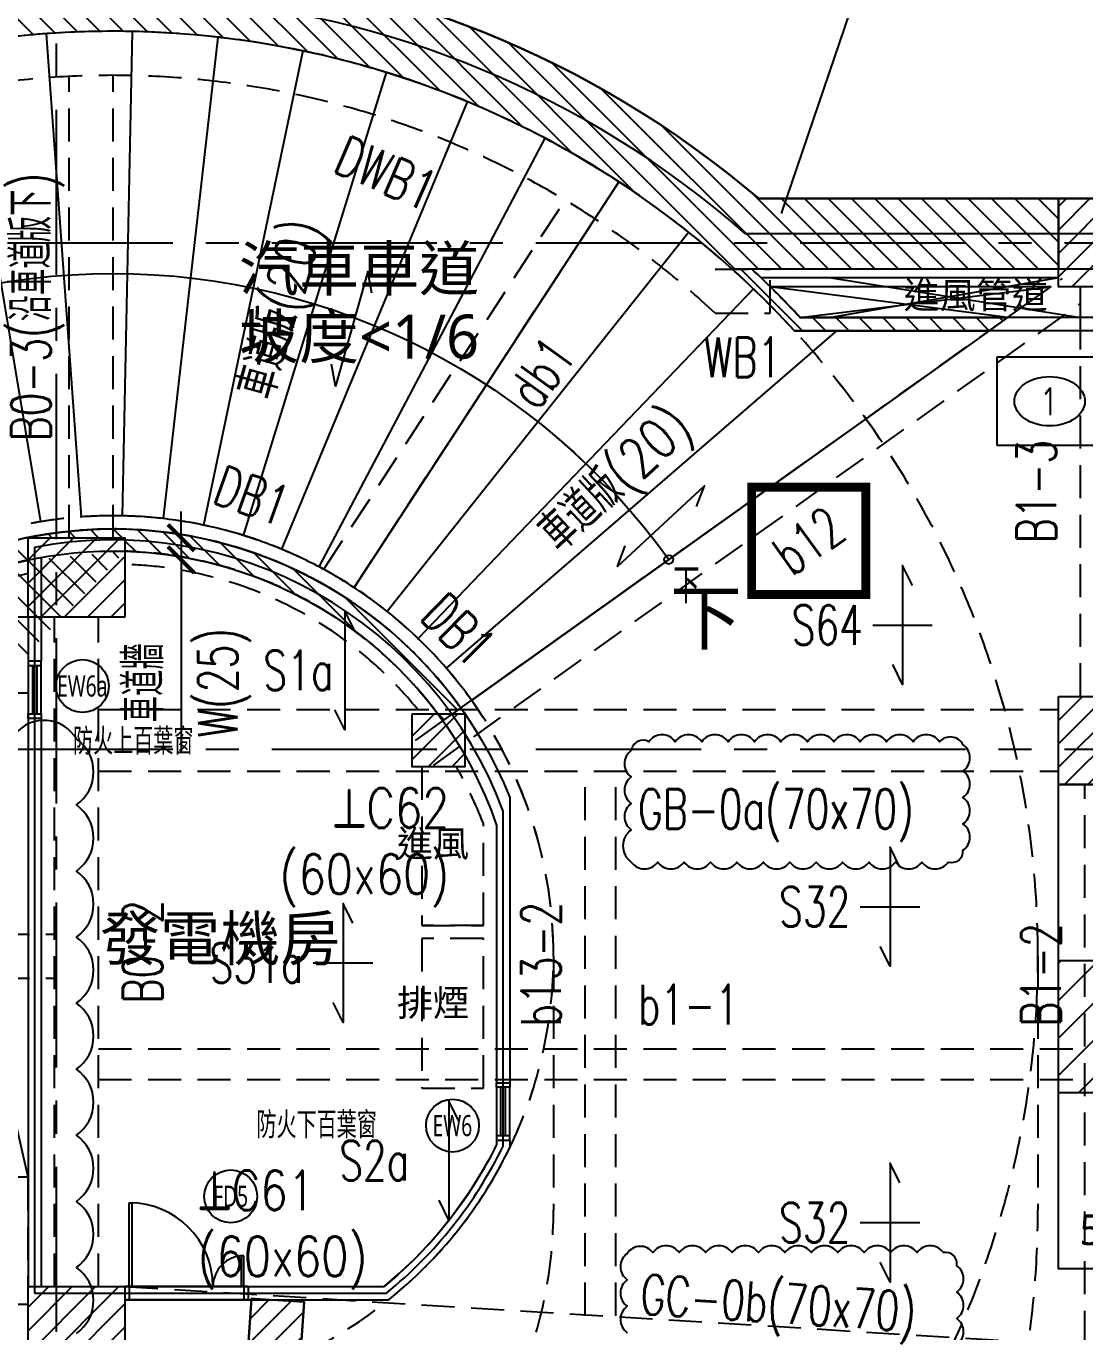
# Model space of a CAD drawing. Header units: millimetres. Extents: x -3377 to 119122, y -22007 to 15479.
# Drawn here: x 26793 to 27995, y 5528 to 7010 of the extents above; entities that cross this region are included whole.
import ezdxf
from ezdxf import colors
from ezdxf.entities.mleader import LeaderData, LeaderLine
from ezdxf.enums import TextEntityAlignment as Align
from ezdxf.math import Vec2, Vec3

# ---------------------------------------------------------------- set-up
doc = ezdxf.new("R2010")
doc.units = ezdxf.units.MM
doc.header["$LTSCALE"] = 150
doc.header["$MEASUREMENT"] = 0
doc.linetypes.add('CENTER', pattern=[2, 1.25, -0.25, 0.25, -0.25])
doc.linetypes.add('HIDDEN', pattern=[0.375, 0.25, -0.125])
doc.layers.get('0').update_dxf_attribs({"plot": 0})
for name, color, linetype, plot in [('AREA', 3, 'Continuous', False), ('OPEN-TAG', 4, 'Continuous', False), ('S-ARCH', 252, 'Continuous', False), ('S-CLOUD_20220217(結構依建築圖2022-0216修改)', 4, 'Continuous', False)]:
    doc.layers.add(name, color=color, linetype=linetype, plot=plot)
for name, color, linetype in [('ASSLN', 8, 'Continuous'), ('COL', 1, 'Continuous'), ('OPEN', 4, 'Continuous'), ('PARK', 4, 'Continuous'), ('S-COL', 7, 'Continuous'), ('S-COLB', 4, 'HIDDEN'), ('S-CONC', 7, 'Continuous'), ('S-CONCWALL', 30, 'Continuous'), ('S-DIM', 2, 'Continuous'), ('S-GRID', 1, 'CENTER'), ('S-HATCH-COL', 13, 'Continuous'), ('S-HATCH-CONC', 124, 'Continuous'), ('S-HATCH-CONCWALL', 161, 'Continuous'), ('S-OPEN', 13, 'Continuous'), ('S-RAMP', 201, 'Continuous'), ('S-RCBMB', 3, 'HIDDEN'), ('S-RCBMG', 2, 'HIDDEN'), ('S-SLAB', 5, 'Continuous'), ('S-SLABT', 2, 'Continuous'), ('S-TEXTB', 3, 'Continuous'), ('S-TEXTC', 3, 'Continuous'), ('S-TEXTG', 2, 'Continuous'), ('TEXT', 2, 'Continuous'), ('TITLE', 6, 'Continuous'), ('WALL', 2, 'Continuous')]:
    doc.layers.add(name, color=color, linetype=linetype)
doc.layers.add('S-CLOUD_2022-0711', color=10, linetype='Continuous', lineweight=0)
doc.styles.add('C1', font='', dxfattribs={"bigfont": 'japanese.shx'})
doc.styles.add('CHINA', font='romans.shx', dxfattribs={"width": 0.8, "bigfont": 'china.shx'})
doc.styles.add('CS4', font='romans.shx', dxfattribs={"width": 0.7, "height": 45, "bigfont": 'lsp.shx'})
doc.styles.add('HH', font='')
doc.styles.add('LSP', font='SIMPLEX.shx', dxfattribs={"width": 0.8, "bigfont": 'lsp.shx'})
doc.styles.get('C1').set_extended_font_data('微軟正黑體')
doc.styles.get('HH').set_extended_font_data('Microsoft JhengHei')
doc.dimstyles.new('DIM150', dxfattribs={"dimscale": 15, "dimtxt": 3, "dimasz": 2, "dimexe": 2, "dimexo": 2, "dimgap": 1, "dimtad": 1, "dimdec": 1, "dimdsep": 46, "dimtxsty": 'CS4', "dimblk1": 'ARCHTICK', "dimblk2": 'ARCHTICK', "dimsah": 1, "dimcen": 2, "dimdle": 2, "dimadec": 0, "dimazin": 0, "dimtfac": 1, "dimtdec": 1, "dimtmove": 0, "dimatfit": 3, "dimldrblk": 'TAA', "dimfxl": 0, "dimtolj": 1, "dimarcsym": 0})

# ---------------------------------------------------------------- blocks, each defined once
blk = doc.blocks.new('LINE')
at = {"layer": 'S-GRID'}
for points in [[(-9503.867922128127, -244.9039640687429), (-9503.867922128105, -3085.906451629638)], [(-11059.1085826789, -995.9064516296462), (-4810.867922128135, -995.9064516296462)], [(-11059.1085826789, -1570.906451629647), (-4810.867922128135, -1570.906451629647)]]:
    blk.add_lwpolyline(points, dxfattribs=at)
blk = doc.blocks.new('CONC')
blk.add_lwpolyline([(-8365.86792212788, -2935.906402442995), (-9439.219638477503, -2935.906402442992, -1.434027747171597), (-8706.21163710718, -945.9064516296457), (-8365.86748551703, -945.9064516296457), (-8365.86748551703, -1025.906451629646), (-8736.296672775874, -1025.906451629646, 1.45534418058043), (-9439.219638217057, -2855.906402442992), (-8365.86748551703, -2855.906402442995), (-8365.867922128147, -2935.906451629638)], format="xyb")
blk = doc.blocks.new('RAMP(B1F)')
for p, q in [((-9612.214965492934, -770.2330546912981), (-9521.66457160495, -1312.727871410066)), ((-9515.24505170593, -758.6523872291546), (-9475.495616806347, -1307.214127077244)), ((-9417.673242717367, -756.1281593795775), (-9428.960608309146, -1306.012324797995)), ((-9320.238613163605, -762.6702430200157), (-9382.563133546802, -1309.127547806108)), ((-9223.833013603235, -778.2360672573968), (-9336.655899616122, -1316.539881465298)), ((-9129.290718376466, -802.6909136117611), (-9291.635549978524, -1328.184981168387)), ((-9037.428909273945, -835.8234202727708), (-9247.89219649856, -1343.962382298602)), ((-8949.042678568247, -877.3468418806478), (-9205.803589220934, -1363.735405436953)), ((-8864.896375488552, -926.9020635874422), (-9165.733991548168, -1387.333088563599)), ((-8785.718135471372, -984.0602137818605), (-9128.02945280298, -1414.551217700945)), ((-8712.191964965019, -1048.327576285576), (-9093.017733452423, -1445.1546596001)), ((-8618.075994996052, -1095.907070171393), (-9061.000048318132, -1478.878407097268)), ((-8444.483382751536, -1095.907070171393), (-9032.25300441086, -1515.430804744124))]:
    blk.add_line(p, q)
at = {"linetype": 'HIDDEN'}
for points in [[(-10489.22178976615, -1805.959735811534, -0.4143186174956711), (-9439.195400794353, -755.907021318756, -0.4142058918276963), (-8389.223493837784, -1805.904258625388), (-8389.223493820104, -1805.906639902233), (-8389.221354813733, -2094.045246479088, -0.04597195572107192), (-8406.89780123896, -2285.907020984745)], [(-9939.22179988994, -1805.85420778467, -0.4143414424843782), (-9439.24818988673, -1305.907021682125, -0.4142299956461746), (-8939.223493832429, -1805.90702098249), (-8939.221354798578, -2094.049329422088, -0.09877405246299986), (-8977.49441566646, -2285.907020984745)]]:
    blk.add_lwpolyline(points, format="xyb", dxfattribs=at)
for points in [[(-10172.42857148083, -2056.796971798096, -0.5145645071583066), (-9439.221794836074, -1030.907020986504, -0.2423067436010615), (-8808.42077902133, -1355.669347784091)], [(-9898.047433370924, -1962.908745539936, -0.5146287394761023), (-9439.249629681395, -1320.907021784074, -0.3067587388140084), (-8988.869642128022, -1625.887865678068)]]:
    blk.add_lwpolyline(points, format="xyb")
blk.add_lwpolyline([(-8665.65852030549, -1095.907070171392), (-8444.483382751536, -1095.907070171393)])
blk.add_lwpolyline([(-9439.221794828049, -2305.906971798101, -0.414213562373095), (-9939.221794828049, -1805.906971798101), (-10489.22179482805, -1805.906971798101, 0.414213562373095), (-9439.221794828049, -2855.906971798101)], format="xyb", close=True, dxfattribs=at)
blk.add_circle((-8808.42077902133, -1355.669347784089), 5)
for radius in [500, 1050]:
    blk.add_arc((-9439.221794828049, -1805.906971798101), radius, 270, 0, dxfattribs=at)
at = {"linetype": 'Continuous', "style": 'CS4', "width": 0.8}
blk.add_text('下', height=40, dxfattribs=at).set_placement((-8788.202684694825, -1405.223282901432), align=Align.CENTER)
blk = doc.blocks.new('車道牆(B1F)')
for points in [[(-8714.084436171022, -1025.906451629638, -0.01826330446553185), (-8659.093508933951, -1080.907070171394), (-8423.704227037942, -1080.907070171393), (-8444.483382751536, -1095.907070171393), (-8665.65852030549, -1095.907070171393, 0.02369183883671137), (-8736.299900335074, -1025.906451629638)], [(-9425.867922128149, -1346.100263678317, -0.2346364369615559), (-9064.809419012337, -1538.668121091555), (-9044.460979491465, -1524.144312738848, 0.2423217721919592), (-9439.247473070405, -1320.906452428964, 0.5146287394761022), (-9898.045276759934, -1962.908176184828), (-9874.394885185648, -1954.805153391891, -0.06347792826513907), (-9897.874345471806, -1840.907020984744, -0.06347792826513907)], [(-9897.897136759319, -1770.907020984744, -0.3323653910994405), (-9535.867485517032, -1356.145530794896)]]:
    blk.add_lwpolyline(points, format="xyb")
for points in [[(-8714.084436171022, -1025.906451629638), (-8736.299900335074, -1025.906451629638)], [(-9535.867485517032, -1356.174127796307), (-9535.867485517032, -1330.90645162964), (-9425.867922128149, -1330.90645162964), (-9425.867922128149, -1346.10465474606)]]:
    blk.add_lwpolyline(points)
blk = doc.blocks.new('_ARCHTICK')
at = {"color": 0, "linetype": 'ByBlock', "const_width": 0.15}
blk.add_lwpolyline([(-0.5, -0.5), (0.5, 0.5)], dxfattribs=at)
blk = doc.blocks.new('*D124')
at = {"layer": 'DEFPOINTS', "color": 0, "transparency": 16777216}
for p in [(26969.05497058079, 6429.228399098433), (26969.05497058079, 6404.228399098433), (26969.05497058083, 6404.228399098433)]:
    blk.add_point(p, dxfattribs=at)
at = {"layer": 'S-DIM', "color": 0, "lineweight": -2, "transparency": 16777216}
for p, q in [((26969.05497058083, 6429.228399098433), (26969.05497058083, 6459.228399098433)), ((26969.05497058083, 6429.228399098433), (26969.05497058083, 6404.228399098433)), ((26969.05497058083, 6404.228399098433), (26969.05497058083, 6185.228399098433))]:
    blk.add_line(p, q, dxfattribs=at)
at = {"layer": 'S-DIM', "color": 0, "lineweight": -2, "transparency": 16777216, "xscale": 30, "yscale": 30, "zscale": 30}
for p, rotation in [((26969.05497058083, 6429.228399098433), 270), ((26969.05497058083, 6404.228399098433), 90)]:
    blk.add_blockref('_ARCHTICK', p, dxfattribs=dict(at, rotation=rotation))
at = {"layer": 'S-DIM', "color": 0, "transparency": 16777216, "char_height": 45, "attachment_point": 5, "rotation": 90, "style": 'CS4'}
for s, insert in [('\\A1;W(25)', (27018.34068486653, 6264.728399098423)), ('\\A1;車道牆', (26926.49247058082, 6264.728399098423))]:
    blk.add_mtext(s, dxfattribs=dict(at, insert=insert))
blk = doc.blocks.new('TAA')
at = {"linetype": 'Continuous'}
blk.add_line((0, 0), (-1.662537310925581, 0), dxfattribs=at)
blk.add_solid([(-1.5, -0.25), (-1.5, 0.2499999999999982), (0, 0)], dxfattribs=at)
blk = doc.blocks.new('COL(B1F)')
for points in [[(-8365.867922128149, -945.9064516296385), (-8235.867922128149, -945.9064516296385), (-8235.867922128149, -1045.906451629638), (-8365.867922128149, -1045.906451629638)], [(-9425.867922128149, -1420.90645162964), (-9535.867922128149, -1420.90645162964), (-9535.867922128149, -1330.90645162964), (-9425.867922128149, -1330.90645162964)], [(-8365.867922128149, -1510.906451629638), (-8255.867922128149, -1510.906451629638), (-8255.867922128149, -1610.906451629638), (-8365.867922128149, -1610.906451629638)], [(-9099.72340245016, -1530.906402442995), (-9039.72340245016, -1530.906402442995), (-9039.72340245016, -1590.906402442995), (-9099.72340245016, -1590.906402442995)], [(-9425.867922128149, -2270.90645162964), (-9535.867922128149, -2270.90645162964), (-9535.867922128149, -2180.90645162964), (-9425.867922128149, -2180.90645162964)], [(-9282.224932934434, -2194.486316771363), (-9222.355333515297, -2198.439930990287), (-9226.308947734222, -2258.309530409424), (-9286.178547153359, -2254.3559161905)]]:
    blk.add_lwpolyline(points, close=True)
blk = doc.blocks.new('COL(B4F-B2F)')
for points in [[(-8365.867922128149, -945.9064516296385), (-8235.867922128149, -945.9064516296385), (-8235.867922128149, -1045.906451629638), (-8365.867922128149, -1045.906451629638)], [(-9425.867922128149, -1420.90645162964), (-9535.867922128149, -1420.90645162964), (-9535.867922128149, -1330.90645162964), (-9425.867922128149, -1330.90645162964)], [(-8365.867922128149, -1510.906451629638), (-8255.867922128149, -1510.906451629638), (-8255.867922128149, -1610.906451629638), (-8365.867922128149, -1610.906451629638)], [(-9425.867922128149, -2270.90645162964), (-9535.867922128149, -2270.90645162964), (-9535.867922128149, -2180.90645162964), (-9425.867922128149, -2180.90645162964)]]:
    blk.add_lwpolyline(points, close=True)
blk = doc.blocks.new('A$C0BB450A7')
at = {"layer": 'PARK'}
h = blk.add_hatch(dxfattribs=at)
h.set_pattern_fill('_USER', color=252, scale=30, angle=45.00000000000001, style=0, pattern_type=0)
h.set_pattern_definition([(45.00000000000001, (-62055.88641253878, -3676.982723588877), (-21.21320343559642, 21.21320343559643), [])])
h.paths.add_polyline_path([(-1805.000436611117, 480.0031626453583), (-1805.000436611117, 330.0031626453592), (-1205.000436611117, 330.0031626453542), (-1205.000436611117, 480.0031626453538)])
at = {"color": 252}
for p, q in [((-1805.000436611117, 1255.003211832), (-2142.60423049426, 1255.003211832)), ((-1805.000436611117, 1255.003211832), (-2063.000000000007, 1210.003113458711)), ((-2063.000000000007, 1255.003211832), (-1780.000436611117, 1210.003113458711)), ((-1780.000436611117, 1210.003113458711), (-1780.000436611117, 1245.003211831999)), ((-1883.613740623521, 1195.003113458711), (-2471.383362282846, 775.4793788859797))]:
    blk.add_line(p, q, dxfattribs=at)
at = {"color": 252, "linetype": 'HIDDEN'}
blk.add_line((-2458.000000000007, 520.0032118320041), (-2528.000000000007, 520.0032118320041), dxfattribs=at)
for points in [[(-3928.352147638136, 484.950447818569, -0.4143186174956711), (-2878.325758666339, 1535.003162311347, -0.4142058918276963), (-1828.35385170977, 485.0059250047152), (-1828.353851692089, 485.0035437278702), (-1828.351712685719, 196.8649371510155, -0.04597195572107192), (-1846.028159110945, 5.003162645358771)], [(-3378.352157761925, 485.0559758454337, -0.4143414424843782), (-2878.378547758715, 985.0031619479787, -0.4142299956461746), (-2378.353851704414, 485.003162647613), (-2378.351712670563, 196.8608542080156, -0.09877405246299986), (-2416.624773538446, 5.003162645358316)], [(-2528.000000000007, 700.003781187118), (-2528.000000000007, 520.0032118320041), (-2458.000000000007, 520.0032118320041), (-2458.000000000007, 635.636531176945, 0.03966730100324735), (-2488.642067688583, 700.003781187118)], [(-2488.642067688583, 700.003781187118, -0.039667301003247), (-2458.000000000007, 635.636531176945)]]:
    blk.add_lwpolyline(points, format="xyb", dxfattribs=at)
at = {"color": 252}
blk.add_lwpolyline([(-3611.558929352817, 234.113211832007, -0.5145645071583066), (-2878.352152708059, 1260.003162643599, -0.2423067436010615), (-2247.551136893315, 935.2408358460125)], format="xyb", dxfattribs=at)
at = {"color": 252, "linetype": 'HIDDEN'}
blk.add_lwpolyline([(-2458.000000000007, 335.0032118320041), (-2458.000000000007, 505.0032118320041), (-2528.000000000007, 505.0032118320041), (-2528.000000000007, 335.0032118320041), (-2458.000000000007, 335.0032118320023)], dxfattribs=at)
blk.add_lwpolyline([(-2975.000000000007, 234.1110928404187), (-3475.000000000007, 234.1110928404187), (-3475.000000000007, -365.8889071595813), (-2975.000000000007, -365.8889071595813)], close=True, dxfattribs=at)
for radius, start, end in [(1050, 0, 90), (500, 90, 180), (500, 0, 90), (1050, 180, 270), (500, 180, 270), (500, 270, 0), (1050, 270, 0)]:
    blk.add_arc((-2878.352152700034, 485.0032118320023), radius, start, end, dxfattribs=at)
at = {"layer": 'AREA', "color": 252}
blk.add_lwpolyline([(-910.000436611117, 1305.003162645356), (-2160.229540901935, 1305.003162645356, 1.444325545964215), (-2878.352152830252, -604.9967881679913), (-1801.214364933774, -604.9967881679968), (1039.999563388898, -604.9967881679968), (1039.999563388898, 70.00321183200322), (1559.999563388898, 70.00321183200322), (1559.999563388898, 710.0032118320032), (1039.999563388898, 710.0032118320032), (1039.999563388898, 1305.003162645356), (5, 1305.00316264536), (5, 1335.003211832007), (-910.000436611117, 1335.003211832005)], format="xyb", close=True, dxfattribs=at)
at = {"layer": 'ASSLN', "color": 252}
for p, q in [((-2954.375409577915, 1532.257796400949), (-2914.625974678333, 983.6960565528598)), ((-2856.803600589352, 1534.782024250526), (-2868.090966181131, 984.8978588321079)), ((-2759.36897103559, 1528.239940610088), (-2821.693491418788, 981.7826358239954)), ((-3051.34532336492, 1520.677128938805), (-2960.794929476935, 978.1823122200376)), ((-2662.96337147522, 1512.674116372707), (-2775.786257488107, 974.3703021648053)), ((-2568.421076248451, 1488.219270018342), (-2730.765907850509, 962.7252024617164)), ((-2476.559267145931, 1455.086763357333), (-2687.022554370546, 946.9478013315011)), ((-2388.173036440232, 1413.563341749456), (-2644.933947092919, 927.1747781931499)), ((-2304.026733360537, 1364.008120042661), (-2604.864349420153, 903.5770950665046)), ((-2224.848493343357, 1306.849969848243), (-2567.159810674966, 876.3589659291583)), ((-2151.322322837004, 1242.582607344527), (-2532.148091324409, 845.7555240300035)), ((-2057.206352868037, 1195.003113458711), (-2500.130406190117, 812.0317765328355))]:
    blk.add_line(p, q, dxfattribs=at)
at = {"layer": 'COL', "color": 252}
for points in [[(-1805.000000000007, 1345.003162645356), (-1675.000000000007, 1345.003162645356), (-1675.000000000007, 1245.003162645356), (-1805.000000000007, 1245.003162645356)], [(-1805.000000000007, 780.0031626453565), (-1695.000000000007, 780.0031626453565), (-1695.000000000007, 680.0031626453565), (-1805.000000000007, 680.0031626453565)], [(-2538.853760322119, 760.003781187118), (-2478.853760322119, 760.003781187118), (-2478.853760322119, 700.003781187118), (-2538.853760322119, 700.003781187118)], [(-2717.022228838076, 96.13772404878273), (-2721.355290806401, 96.42386685875044), (-2724.984263080667, 41.47032199271007), (-2725.308905025333, 36.5542674396138), (-2670.374105315772, 32.92653304097666), (-2665.439305606182, 32.60065322068931), (-2661.485691387265, 92.47025263982596), (-2665.818724276396, 92.75639352948883)]]:
    blk.add_lwpolyline(points, close=True, dxfattribs=at)
at = {"layer": 'OPEN', "color": 252, "linetype": 'Continuous'}
for p, q in [((-2975.000000000007, 820.0031626453556), (-2975.000000000007, 815.0031626453556)), ((-2960.000000000007, 815.0031626453556), (-2960.000000000007, 820.0031626453556)), ((-2975.000000000007, 815.0031626453556), (-2960.000000000007, 815.0031626453556)), ((-2975.000000000007, 815.0031626453556), (-2975.000000000007, 760.0031626453556)), ((-2970.000000000007, 815.0031626453556), (-2970.000000000007, 760.0031626453556)), ((-2965.000000000007, 815.0031626453556), (-2965.000000000007, 760.0031626453556)), ((-2960.000000000007, 760.0031626453556), (-2960.000000000007, 815.0031626453556)), ((-2975.000000000007, 755.0031626453556), (-2975.000000000007, 760.0031626453556)), ((-2975.000000000007, 760.0031626453556), (-2960.000000000007, 760.0031626453556)), ((-2960.000000000007, 760.0031626453556), (-2960.000000000007, 755.0031626453556)), ((-2443.000000000007, 336.2483040844813), (-2443.000000000007, 341.2483040844813)), ((-2428.000000000007, 341.2483040844813), (-2428.000000000007, 336.2483040844813)), ((-2428.000000000007, 336.2483040844813), (-2443.000000000007, 336.2483040844813)), ((-2443.000000000007, 336.2483040844813), (-2443.000000000007, 281.2483040844813)), ((-2438.000000000007, 281.2483040844813), (-2438.000000000007, 336.2483040844813)), ((-2433.000000000007, 281.2483040844813), (-2433.000000000007, 336.2483040844813)), ((-2428.000000000007, 281.2483040844813), (-2428.000000000007, 336.2483040844813)), ((-2428.000000000007, 281.2483040844813), (-2443.000000000007, 281.2483040844813)), ((-2443.000000000007, 281.2483040844813), (-2443.000000000007, 276.2483040844813)), ((-2428.000000000007, 276.2483040844813), (-2428.000000000007, 281.2483040844813)), ((-2859.999458657367, 110.0031626453556), (-2859.999458657367, 205.0031626453556)), ((-2859.999458657367, 205.0031626453556), (-2856.999458657367, 205.0031626453556)), ((-2856.999458657367, 205.0031626453556), (-2856.999458657367, 110.0031626453556)), ((-2729.999458657367, 145.0031626453556), (-2732.999458657367, 145.0031626453556)), ((-2732.999458657367, 145.0031626453556), (-2732.999458657367, 110.0031626453556)), ((-2729.999458657367, 110.0031626453556), (-2729.999458657367, 145.0031626453556)), ((-2864.999458657367, 110.0031626453556), (-2859.999458657367, 110.0031626453556)), ((-2859.999458657367, 110.0031626453556), (-2859.999458657367, 95.00316264535559)), ((-2859.999458657367, 110.0031626453556), (-2729.999458657367, 110.0031626453556)), ((-2856.999458657367, 110.0031626453556), (-2859.999458657367, 110.0031626453556)), ((-2732.999458657367, 110.0031626453556), (-2729.999458657367, 110.0031626453556)), ((-2724.999458657367, 110.0031626453556), (-2729.999458657367, 110.0031626453556)), ((-2729.999458657367, 110.0031626453556), (-2729.999458657367, 95.00316264535559)), ((-2859.999458657367, 95.00316264535559), (-2864.999458657367, 95.00316264535559)), ((-2729.999458657367, 95.00316264535559), (-2859.999458657367, 95.00316264535559)), ((-2729.999458657367, 95.00316264535559), (-2724.999458657367, 95.00316264535559))]:
    blk.add_line(p, q, dxfattribs=at)
for centre, radius, start, end in [((-2859.999458657367, 110.0031626453556), 95, 0, 90), ((-2729.999458657367, 110.0031626453556), 35, 90, 180)]:
    blk.add_arc(centre, radius, start, end, dxfattribs=at)
at = {"layer": 'OPEN-TAG', "color": 252}
blk.add_lwpolyline([(-2967.500000000007, 102.5031626453556), (-2568.110201205316, 102.5031626453592, 0.1095362512695591), (-2435.500000000007, 269.5133701075265), (-2435.500000000007, 649.7367946819913, 0.3662557784511562), (-2967.500000000007, 949.0429263340102)], format="xyb", close=True, dxfattribs=at)
for centre in [(-2913.247018399779, 791.7271628239987), (-2493.022196789607, 292.6476606464025), (-2744.899908725951, 212.3178694799021)]:
    blk.add_circle(centre, 30, dxfattribs=at)
at = {"layer": 'PARK', "color": 252, "linetype": 'Continuous'}
for p, q in [((-1875.000000000007, 1165.003162645356), (-1875.000000000007, 1065.003162645356)), ((-1675.000000000007, 1165.003162645356), (-1875.000000000007, 1165.003162645356)), ((-1875.000000000007, 1065.003162645356), (-1675.000000000007, 1065.003162645356))]:
    blk.add_line(p, q, dxfattribs=at)
at = {"layer": 'PARK', "color": 252}
blk.add_line((-1205.000436611117, 330.0031626453542), (-1805.000436611117, 330.0031626453592), dxfattribs=at)
blk.add_lwpolyline([(-2975.000000000007, 234.1110928404187), (-3225.000000000007, 234.1110928404191), (-3225.000000000007, 784.1110928404196), (-2975.000000000007, 784.1110928404187), (-2975.000000000007, 234.1110928404187), (-3100.000000000007, 784.1110928404187), (-3225.000000000007, 234.1110928404191)], dxfattribs=at)
for points in [[(-1805.000436611132, 680.0031626453601), (-1205.000436611132, 680.0031626453601), (-1205.000436611132, 330.0031626453542), (-1805.000436611132, 330.0031626453542)], [(-1205.000436611117, 480.0031626453538), (-1205.000436611117, 130.0031626453542), (-1805.000436611117, 130.0031626453592), (-1805.000436611117, 480.0031626453583)]]:
    blk.add_lwpolyline(points, close=True, dxfattribs=at)
blk.add_ellipse((-1815.000000000007, 1115.003162645356), major_axis=(-40, 0), ratio=0.6999999999998181, dxfattribs=at)
at = {"layer": 'WALL', "color": 252}
for p, q in [((-2960.000000000007, 937.7235399296342), (-2960.000000000007, 820.0031626453556)), ((-2975.000000000007, 870.0031626453556), (-3130.200504903325, 870.0031626453556)), ((-2975.000000000007, 870.0031626453556), (-2975.000000000007, 820.0031626453556)), ((-2960.000000000007, 820.0031626453556), (-2975.000000000007, 820.0031626453556)), ((-2960.000000000007, 755.0031626453556), (-2975.000000000007, 755.0031626453556)), ((-2975.000000000007, 755.0031626453556), (-2975.000000000007, 110.0031626453556)), ((-2960.000000000007, 755.0031626453556), (-2960.000000000007, 110.0031626453556)), ((-2428.000000000007, 665.0223179520353), (-2428.000000000007, 341.2483040844813)), ((-2443.000000000007, 633.5542978125086), (-2443.000000000007, 341.2483040844813)), ((-2443.000000000007, 341.2483040844813), (-2428.000000000007, 341.2483040844813)), ((-2443.000000000007, 276.2483040844813), (-2428.000000000007, 276.2483040844813)), ((-2443.000000000007, 276.2483040844813), (-2443.000000000007, 271.2483040844813)), ((-2428.000000000007, 276.2483040844813), (-2428.000000000007, 267.7868713820908)), ((-2725.000000000007, 110.0031626453556), (-2865.000000000007, 110.0031626453556)), ((-2864.998917314726, 110.0031626453556), (-2570.781082685287, 110.0031626453556)), ((-2864.998917314726, 110.0031626453556), (-2864.998917314726, 95.00316264535559)), ((-2725.000000000007, 110.0031626453556), (-2725.000000000007, 95.00316264535559)), ((-2725.000000000007, 95.00316264535559), (-2865.000000000007, 95.00316264535559)), ((-2864.998917314726, 95.00316264535559), (-2565.462457065274, 95.00316264535559))]:
    blk.add_line(p, q, dxfattribs=at)
for points in [[(-950.000436611117, 1345.003162645356), (-2145.34458820126, 1345.003162645356, 1.434027653062375), (-2878.352152960477, -644.9967881679913), (-1801.214364933774, -644.9967881679968), (1079.999563388898, -644.9967881679968), (1079.999563388898, 30.00321183200322), (1599.999563388898, 30.00321183200322), (1599.999563388898, 750.0032118320032), (1079.999563388898, 750.0032118320032), (1079.999563388898, 1345.003162645356), (45, 1345.00316264536), (45, 1375.003211832007), (-950.000436611117, 1375.003211832005)], [(-870.000436611117, 1265.003162645356), (-2175.429623869954, 1265.003162645356, 1.455344085426493), (-2878.352152700027, -564.9967881679909), (-1801.214364933774, -564.9967881679968), (999.9995633888975, -564.9967881679968), (999.9995633888975, 110.0032118320032), (1519.999563388898, 110.0032118320032), (1519.999563388898, 670.0032118320032), (999.9995633888975, 670.0032118320032), (999.9995633888975, 1265.003162645356), (-35, 1265.00316264536), (-35, 1295.003211832007), (-870.000436611117, 1295.003211832005)]]:
    blk.add_lwpolyline(points, format="xyb", close=True, dxfattribs=at)
for points in [[(-1675.000000000007, 1245.003211832008), (-1675.000000000007, 1195.003113458718), (-2104.788878177475, 1195.003113458711, 0.03463980304869783), (-2210.220425742067, 1295.003211832, 27.58395704240716)], [(-1690.000000000007, 1245.003211832008), (-1690.000000000007, 1210.003113458718), (-2098.223866805936, 1210.003113458711, 0.01826310810807054), (-2153.214181611569, 1265.003162645356)], [(-3337.17779124291, 328.0014380901675, -0.5146287394761023), (-2878.37998755338, 970.0031618460298, -0.3067587388140084), (-2428.000000000007, 665.0223179520353)], [(-3290.356194957734, 280.6074944344709, -0.5567395085685183), (-2878.382387233236, 945.0031616513252, -0.3208880619609919), (-2443.000000000007, 633.5542978125104)], [(-2443.000000000007, 271.2483040844759, -0.107272603712374), (-2570.785736543883, 110.0031626453556)]]:
    blk.add_lwpolyline(points, format="xyb", dxfattribs=at)
for points in [[(-2865.000000000007, 870.0031626453556), (-2975.000000000007, 870.0031626453556), (-2975.000000000007, 960.0031626453556), (-2865.000000000007, 960.0031626453556)], [(-2865.000000000007, 20.00316264535559), (-2975.000000000007, 20.00316264535559), (-2975.000000000007, 110.0031626453556), (-2865.000000000007, 110.0031626453556)]]:
    blk.add_lwpolyline(points, close=True, dxfattribs=at)
for radius, start, end in [(499.999999999999, 308.7394155907454, 334.2508000217842), (484.999999999999, 309.3582412214788, 331.2843246030089)]:
    blk.add_arc((-2878.352152700034, 485.0032118320005), radius, start, end, dxfattribs=at)
at = {"color": 252, "style": 'HH'}
blk.add_text('550x600', height=35, dxfattribs=at).set_placement((-1690.970307430536, 157.0829999258317), align=Align.CENTER)
at = {"layer": 'OPEN-TAG', "color": 252, "style": 'C1', "width": 0.6999999999999998}
for s, p in [('EW6a', (-2913.381863745512, 791.7271628239987)), ('EW6', (-2493.157042135339, 292.6476606464025)), ('FD5', (-2745.034754071683, 212.3178694799021))]:
    blk.add_text(s, height=24, dxfattribs=at).set_placement(p, align=Align.MIDDLE)
at = {"layer": 'PARK', "color": 252, "style": 'C1', "width": 0.7}
blk.add_text('1', height=32, dxfattribs=at).set_placement((-1815.000000000007, 1115.003162645356), align=Align.MIDDLE)
at = {"layer": 'TEXT', "color": 252, "style": 'HH'}
for s, height, p in [('汽車車道', 50, (-2599.130432612161, 1240.673708752627)), ('進風管道', 30, (-1898.897319331845, 1220.442846534778)), ('坡度<1/6', 50, (-2599.130432612161, 1163.379721760954)), ('進風', 30, (-2515.123389525041, 597.935901059006)), ('排煙', 30, (-2515.123389525041, 417.0655247907989))]:
    blk.add_text(s, height=height, dxfattribs=at).set_placement(p, align=Align.CENTER)
at = {"layer": 'TEXT', "color": 252, "style": 'CHINA', "width": 0.8}
for s, p in [('防火上百葉窗', (-2923.904784285129, 713.9054856222047)), ('防火下百葉窗', (-2715.703494041903, 278.3483864333798))]:
    blk.add_text(s, height=30, dxfattribs=at).set_placement(p)
at = {"layer": 'TITLE', "color": 252, "linetype": 'Continuous', "style": 'HH'}
blk.add_text('下', height=60, dxfattribs=at).set_placement((-2205.287014290181, 839.6279122667156), align=Align.CENTER)
blk.add_text('發電機房', height=50, dxfattribs=at).set_placement((-2893.145285722712, 480.1800338944859))
blk = doc.blocks.new('2022-0217')
blk.add_blockref('A$C0BB450A7', (17659.93207783163, -2290.909614274995))
blk = doc.blocks.new('_None')

msp = doc.modelspace()

# ---------------------------------------------------------------- hatches: boundary and pattern name
at = {"layer": 'S-HATCH-COL'}
h = msp.add_hatch(dxfattribs=at)
h.set_pattern_fill('ANSI31', color=256, scale=150, style=0)
h.set_pattern_definition([(45, (0, 0), (-13.25825214724777, 13.25825214724777), [])])
h.paths.add_polyline_path([(26905.3320778115, 6339.229017640182), (26795.3320778115, 6339.229017640182), (26795.3320778115, 6429.229017640182), (26905.3320778115, 6429.229017640182)])
h.paths.add_polyline_path([(26905.3320778115, 5489.229017640182), (26795.3320778115, 5489.229017640182), (26795.3320778115, 5579.229017640182), (26905.3320778115, 5579.229017640182)])
h.paths.add_polyline_path([(30740.33207781151, 6239.229017640184), (30850.33207781151, 6239.229017640184), (30850.33207781151, 6139.229017640184), (30740.33207781151, 6139.229017640184)])
h.paths.add_polyline_path([(30740.33207781151, 5499.229017640184), (30850.33207781151, 5499.229017640184), (30850.33207781151, 5399.229017640184), (30740.33207781151, 5399.229017640184)])
h.paths.add_polyline_path([(30720.33207781151, 4924.229017640184), (30850.33207781151, 4924.229017640184), (30850.33207781151, 4824.229017640184), (30720.33207781151, 4824.229017640184)])
h.paths.add_polyline_path([(29635.3320778425, 4924.229017640184), (29765.3320778425, 4924.229017640184), (29765.3320778425, 4824.229017640184), (29635.3320778425, 4824.229017640184)])
h.paths.add_polyline_path([(28980.3320778115, 4924.229017640184), (28850.3320778115, 4924.229017640184), (28850.3320778115, 4824.229017640184), (28980.3320778115, 4824.229017640184)])
h.paths.add_polyline_path([(27965.3320778115, 6814.229017640184), (28095.3320778115, 6814.229017640184), (28095.3320778115, 6714.229017640184), (27965.3320778115, 6714.229017640184)])
h.paths.add_polyline_path([(27965.3320778115, 6249.229017640184), (28075.3320778115, 6249.229017640184), (28075.3320778115, 6149.229017640184), (27965.3320778115, 6149.229017640184)])
h.paths.add_polyline_path([(27965.3320778115, 5514.229017640184), (28075.3320778115, 5514.229017640184), (28075.3320778115, 5414.229017640184), (27965.3320778115, 5414.229017640184)])
h.paths.add_polyline_path([(27965.3320778115, 4924.229017640184), (28095.3320778115, 4924.229017640184), (28095.3320778115, 4824.229017640184), (27965.3320778115, 4824.229017640184)])
h.paths.add_polyline_path([(28950.33164120041, 6814.229017640184), (28820.3316412004, 6814.229017640184), (28820.3316412004, 6714.229017640184), (28950.33164120041, 6714.229017640184)])
h.paths.add_polyline_path([(29685.33207781151, 5469.225854994827), (29770.33207781151, 5469.225854994827), (29770.33207781151, 5329.229017640184), (29685.33207781151, 5329.229017640184)])
h.paths.add_polyline_path([(29685.33207781151, 6294.229017640184), (29770.33207781151, 6294.229017640184), (29770.33207781151, 6154.229017640184), (29685.33207781151, 6154.229017640184)])
h.paths.add_polyline_path([(28950.3320778115, 6294.229017640184), (28865.3320778115, 6294.229017640184), (28865.3320778115, 6154.229017640184), (28950.3320778115, 6154.229017640184)])
h.paths.add_polyline_path([(28865.3320778115, 5469.229017640184), (28950.3320778115, 5469.229017640184), (28950.3320778115, 5329.229017640184), (28865.3320778115, 5329.229017640184)])
h.paths.add_polyline_path([(29685.33207781151, 6814.229017640184), (29815.33207781151, 6814.229017640184), (29815.33207781151, 6714.229017640184), (29685.33207781151, 6714.229017640184)])
h.paths.add_polyline_path([(30720.33207781151, 6814.229017640184), (30850.33207781151, 6814.229017640184), (30850.33207781151, 6714.229017640184), (30720.33207781151, 6714.229017640184)])
h.paths.add_polyline_path([(26408.2344896792, 5919.228448285077), (26478.2344896792, 5919.228448285077), (26478.2344896792, 5989.228448285077), (26408.2344896792, 5989.228448285077)])
h.paths.add_polyline_path([(27231.47659748949, 6229.229066826827), (27291.47659748949, 6229.229066826827), (27291.47659748949, 6169.229066826827), (27231.47659748949, 6169.229066826827)])
h.paths.add_polyline_path([(27048.97506700522, 5565.649152498459), (27108.84466642435, 5561.695538279535), (27104.89105220543, 5501.825938860398), (27045.02145278629, 5505.779553079323)])
at = {"layer": 'S-HATCH-CONC'}
h = msp.add_hatch(dxfattribs=at)
h.set_pattern_fill('ANSI31', color=256, scale=150, angle=90, style=0)
h.set_pattern_definition([(135, (24220.79999995977, 3880.067734634911), (-13.25825214724777, -13.25825214724777), [])])
h.paths.add_polyline_path([(30770.33207781152, 5499.229066826827), (31370.33207781152, 5499.229066826827), (31370.33207781152, 6219.229066826827), (30850.33207781152, 6219.229066826827), (30850.33207781152, 6139.229066826827), (31290.33207781152, 6139.229066826827), (31290.33207781152, 5579.229066826827), (30770.33207781152, 5579.229066826827)])
h.paths.add_polyline_path([(30770.33207781152, 6714.22901764018), (30850.33207781151, 6714.22901764018), (30850.33207781151, 6239.229017640184), (30770.33207781152, 6239.229017640184)])
h.paths.add_polyline_path([(30850.33207781152, 5399.22901764018), (30770.33207781152, 5399.22901764018), (30770.33207781152, 4924.22901764018), (30850.33207781152, 4924.229017640184)])
h.paths.add_polyline_path([(28095.3320778115, 4904.229066826827), (28850.3320778115, 4904.229066826827), (28850.3320778115, 4824.229066826827), (28095.3320778115, 4824.229066826827)])
h.paths.add_polyline_path([(28980.33251442262, 4904.229066826827), (29635.33251445362, 4904.229066826827), (29635.33251445362, 4824.229066826827), (28980.33251442262, 4824.229066826827)])
h.paths.add_polyline_path([(29765.33251445362, 4904.229066826827), (30720.33251442263, 4904.229066826827), (30720.33251442263, 4824.229066826827), (29765.33251445362, 4824.229066826827)])
edge = h.paths.add_edge_path()
edge.add_line((27965.33207781177, 4824.229066826827), (26891.98036146215, 4824.229066826831))
edge.add_arc((26891.98051385995, 5954.229172870617), 1130.000106043796, 49.55788798699632, 269.99999227278767, ccw=False)
edge.add_line((27624.98836283247, 6814.229017640177), (27965.33251442262, 6814.229017640177))
edge.add_line((27965.33251442262, 6814.229017640177), (27965.33251442262, 6734.229017640177))
edge.add_line((27965.33251442262, 6734.229017640177), (27594.90332716377, 6734.229017640177))
edge.add_arc((26891.98051936006, 5954.229175296632), 1050.000108469813, 47.97535300197975, 269.999991398133)
edge.add_line((26891.98036172259, 4904.229066826831), (27965.33251442262, 4904.229066826827))
edge.add_line((27965.33251442262, 4904.229066826827), (27965.3320778115, 4824.229017640184))
h.paths.add_polyline_path([(28095.33251442262, 6814.229017640184), (28820.33207781151, 6814.229017640184), (28820.33207781151, 6734.229017640177), (28095.33251442262, 6734.229017640177)])
h.paths.add_polyline_path([(29685.33251442263, 6764.229066826825), (28950.33207781152, 6764.229066826825), (28950.33207781152, 6814.22901764018), (28820.33207781151, 6814.229017640184), (28820.33207781151, 6844.229066826825), (29815.33295103373, 6844.229066826825), (29815.33295103373, 6814.229017640184), (29685.33251442263, 6814.229017640184)])
h.paths.add_polyline_path([(29815.33295103373, 6814.22901764018), (30720.33251442263, 6814.22901764018), (30720.33251442263, 6734.229017640177), (29815.33295103373, 6734.229017640177)])
at = {"layer": 'S-HATCH-CONCWALL'}
h = msp.add_hatch(dxfattribs=at)
h.set_pattern_fill('ANSI31', color=256, scale=150, angle=90, style=0)
h.set_pattern_definition([(135, (0, 0), (-13.25825214724777, -13.25825214724777), [])])
edge = h.paths.add_edge_path(flags=17)
edge.add_line((26795.33251442262, 6403.961341473515), (26795.33251442262, 6429.229017640182))
edge.add_line((26795.33251442262, 6429.229017640182), (26905.3320778115, 6429.229017640182))
edge.add_line((26905.3320778115, 6429.229017640182), (26905.3320778115, 6414.030814523762))
edge = h.paths.add_edge_path()
edge.add_arc((26891.98034124184, 5954.230696159234), 459.9983214791959, 35.51748432563028, 88.33672086088922, ccw=False)
edge.add_line((27266.39058092731, 6221.467348178267), (27286.73902044819, 6235.991156530974))
edge.add_arc((26891.98034124184, 5954.230696159242), 484.9983214791863, 35.51748784792321, 90.00328587974394)
edge.add_arc((26891.83164249222, 5954.377736878241), 484.8512950322196, 89.9857148681347, 198.9123242042967)
edge.add_line((26433.15472317972, 5797.227293084994), (26456.805114754, 5805.330315877932))
edge.add_arc((26891.83164249221, 5954.377736878244), 459.8512950322175, 184.3837477976113, 198.9123242042971, ccw=False)
edge = h.paths.add_edge_path()
edge.add_arc((26891.97788146251, 5954.228179082901), 1065.000453732467, 42.90236380248041, 47.08753958780238, ccw=False)
edge.add_line((27672.1064910057, 6679.228399098429), (27907.49577290171, 6679.22839909843))
edge.add_line((27907.49577290171, 6679.22839909843), (27886.71661718811, 6664.22839909843))
edge.add_line((27886.71661718811, 6664.22839909843), (27665.54147963416, 6664.22839909843))
edge.add_arc((26891.97789244675, 5954.228190663797), 1050.000437809183, 42.54665939512076, 47.97541331840214)
edge = h.paths.add_edge_path(flags=17)
edge.add_line((26433.32565446784, 5919.228448285078), (26408.2344896792, 5919.228448285078))
edge.add_line((26408.2344896792, 5919.228448285078), (26408.2344896792, 5989.228448285078))
edge.add_line((26408.2344896792, 5989.228448285078), (26433.30286318033, 5989.228448285078))
edge = h.paths.add_edge_path(flags=17)
edge.add_arc((26891.83164249221, 5954.377736878244), 459.8512950322154, 102.1134771138714, 175.6535620463346, ccw=False)
edge = h.paths.add_edge_path(flags=17)
edge.add_line((27617.11556376863, 6734.229017640184), (27594.90009960458, 6734.229017640184))

# ---------------------------------------------------------------- linework, layer by layer
at = {"layer": 'S-CLOUD_2022-0711'}
msp.add_lwpolyline([(27616.91, 6364.8, 10, 10, 0), (27746.54, 6364.8, 10, 10, 0), (27746.54, 6486.74, 10, 10, 0), (27616.91, 6486.74, 10, 10, 0), (27616.91, 6364.8, 0, 0, 0)], format="xyseb", dxfattribs=at)
at = {"layer": 'S-CLOUD_20220217(結構依建築圖2022-0216修改)'}
for points in [[(26850.28683406959, 5525.928195660743, 0.52056705), (26850.28683406959, 5600.928195660742, 0.52056705), (26850.28683406959, 5675.928195660743, 0.52056705), (26850.28683406959, 5750.928195660743, 0.52056705), (26850.28683406959, 5825.928195660743, 0.52056705), (26850.28683406959, 5900.928195660742, 0.52056705), (26850.28683406959, 5975.928195660742, 0.52056705), (26850.28683406959, 6050.928195660742, 0.52056705), (26850.28683406959, 6125.928195660742, 0.52056705), (26850.28683406959, 6200.928195660743, 0.52056705), (26780.95223541432, 6206.593597005465, 0.52056705), (26705.95223541432, 6206.593597005465, 0.52056705), (26630.95223541432, 6206.593597005465, 0.52056705), (26555.95223541432, 6206.593597005465, 0.52056705), (26460.29206521019, 6206.593597005465, 0.52056705)], [(27849.85823314015, 5512.902860699243, 0.52056705), (27849.85823314015, 5542.902860699243, 0.52056705), (27849.85823314015, 5572.902860699243, 0.52056705), (27849.85823314015, 5602.902860699243, 0.52056705), (27834.72775797197, 5617.772385531069, 0.52056705), (27804.72775797197, 5617.772385531069, 0.52056705), (27774.72775797197, 5617.772385531069, 0.52056705), (27744.72775797197, 5617.772385531069, 0.52056705), (27714.72775797197, 5617.772385531069, 0.52056705), (27684.72775797197, 5617.772385531069, 0.52056705), (27654.72775797197, 5617.772385531069, 0.52056705), (27624.72775797197, 5617.772385531069, 0.52056705), (27594.72775797197, 5617.772385531069, 0.52056705), (27564.72775797197, 5617.772385531069, 0.52056705), (27534.72775797197, 5617.772385531069, 0.52056705), (27504.72775797197, 5617.772385531069, 0.52056705), (27475.68741426356, 5616.812729239486, 0.52056705), (27475.68741426356, 5586.812729239486, 0.52056705), (27475.68741426356, 5556.812729239486, 0.52056705), (27475.68741426356, 5526.812729239486, 0.52056705)]]:
    msp.add_lwpolyline(points, format="xyb", dxfattribs=at)
msp.add_lwpolyline([(27480.26848896128, 6061.10166254019, 0.52056705), (27510.26848896128, 6061.10166254019, 0.52056705), (27540.26848896128, 6061.10166254019, 0.52056705), (27570.26848896128, 6061.10166254019, 0.52056705), (27600.26848896128, 6061.10166254019, 0.52056705), (27630.26848896128, 6061.10166254019, 0.52056705), (27660.26848896128, 6061.10166254019, 0.52056705), (27690.26848896128, 6061.10166254019, 0.52056705), (27720.26848896128, 6061.10166254019, 0.52056705), (27750.26848896128, 6061.10166254019, 0.52056705), (27780.26848896128, 6061.10166254019, 0.52056705), (27810.26848896128, 6061.10166254019, 0.52056705), (27840.26848896128, 6061.10166254019, 0.52056705), (27856.93386546698, 6074.436286034492, 0.52056705), (27856.93386546698, 6104.436286034492, 0.52056705), (27856.93386546698, 6134.436286034492, 0.52056705), (27856.93386546698, 6164.436286034492, 0.52056705), (27856.93386546698, 6194.436286034492, 0.52056705), (27830.22746884014, 6197.729889407659, 0.52056705), (27800.22746884014, 6197.729889407659, 0.52056705), (27770.22746884014, 6197.729889407659, 0.52056705), (27740.22746884014, 6197.729889407659, 0.52056705), (27710.22746884014, 6197.729889407659, 0.52056705), (27680.22746884014, 6197.729889407659, 0.52056705), (27650.22746884014, 6197.729889407659, 0.52056705), (27620.22746884014, 6197.729889407659, 0.52056705), (27590.22746884014, 6197.729889407659, 0.52056705), (27560.22746884014, 6197.729889407659, 0.52056705), (27530.22746884014, 6197.729889407659, 0.52056705), (27500.22746884014, 6197.729889407659, 0.52056705), (27480.26848896128, 6187.688869286525, 0.52056705), (27480.26848896128, 6157.688869286525, 0.52056705), (27480.26848896128, 6127.688869286525, 0.52056705), (27480.26848896128, 6097.688869286525, 0.52056705)], format="xyb", close=True, dxfattribs=at)
at = {"layer": 'S-OPEN'}
for p, q in [((27907.49577290171, 6679.22839909843), (27638.05067756139, 6714.229066826827)), ((27672.1064910057, 6679.228399098429), (27956.76950216152, 6714.229023218251))]:
    msp.add_line(p, q, dxfattribs=at)
at = {"layer": 'S-RCBMB'}
for p, q in [((27131.980115665774, 6394.6814800561215), (27405.469942652486, 6813.256799889413)), ((27165.46600839148, 6372.802380706224), (27438.95583537819, 6791.377700539515)), ((27235.23302165078, 6199.229017640183), (27969.99884272934, 6723.671536332962)), ((27255.566339338526, 6170.741192314104), (27990.332160417085, 6695.183711006884)), ((27427.83251442262, 5546.115160233589), (27427.83251442262, 6164.229017640184)), ((27462.83251442262, 5546.115160233589), (27462.83251442262, 6164.229017640184)), ((26875.33251442262, 5849.22903357503), (27995.3320778115, 5849.229033575028)), ((26875.33251442262, 5814.22903357503), (27995.3320778115, 5814.229033575028))]:
    msp.add_line(p, q, dxfattribs=at)
at = {"layer": 'S-RCBMG'}
for p, q in [((26841.98080175207, 6429.22901764018), (26841.98080175207, 6954.229066741605)), ((26891.98080175207, 6429.22901764018), (26891.98080175207, 6954.229066741605)), ((27575.42756267784, 6734.229017640198), (27638.05067756139, 6734.229017640177)), ((27638.05067756138, 6684.229066826829), (27638.05067756138, 6734.229116013455)), ((27990.33024727327, 6249.229028495418), (27990.32992120052, 6714.228448285072)), ((27575.42756267782, 6684.229017640198), (27638.050677561372, 6684.229017640177)), ((26825.33251442262, 5579.229017640182), (26825.33251442262, 6339.229017640182)), ((26875.33251442262, 5579.229017640182), (26875.33251442262, 6339.229017640182)), ((26875.33251442262, 6234.229017640184), (27965.3320778115, 6234.229017640184)), ((26875.33251442262, 6164.229017640184), (27965.3320778115, 6164.229017640184)), ((27995.3320778115, 5514.229017640184), (27995.3320778115, 6149.229017640184)), ((26478.2344896792, 5979.228448285078), (26825.33251442262, 5979.228448285076)), ((26478.2344896792, 5929.228448285078), (26825.33251442262, 5929.228448285076)), ((26905.3320778115, 5579.228448285075), (27965.33035781163, 5514.228448285072)), ((25973.29926656447, 5559.229017640182), (26795.3320778115, 5559.229017640182))]:
    msp.add_line(p, q, dxfattribs=at)
for points in [[(26891.98036195048, 4904.229066826831, -1.455344085428824), (27594.90289055579, 6734.229017640176, -1.421769897852513)], [(26891.98036210784, 4954.229066826831, -1.470262868629014), (27575.42756267781, 6684.229017640176, -1.421769897852513)], [(26585.71270020031, 5559.229017640182, -0.7149374925734888), (26891.95626670798, 6454.229016374643, -0.2423214446746053), (27298.94847585799, 6244.70572111863, -0.2423214446746053)], [(26408.2344896792, 5989.228448285078, -0.3933680170428383), (26891.95252686925, 6439.229016840856, -0.2423217721919637), (27286.73902044819, 6235.99115653097)], [(26433.30286318033, 5989.228448285078, -0.332365391099432), (26795.33251442262, 6403.989938474924)], [(26905.3320778115, 6414.035097605146, -0.2255466648253496), (27256.94422393876, 6234.229017640184, -0.2255466648253496)], [(26905.3320778115, 6399.028491157487, -0.2184343743079297), (27237.84620046928, 6234.229017640183, -0.2184343743079297)], [(26448.3475924901, 5989.228448285078, -0.3296453378993021), (26795.33251442262, 6388.636407457942)]]:
    msp.add_lwpolyline(points, format="xyb", dxfattribs=at)
at = {"layer": 'S-SLAB'}
msp.add_lwpolyline([(30850.33207781152, 4824.229066826827), (26891.98036146215, 4824.229066826831, -1.434027744086019), (27624.98835935967, 6814.229020600165), (28820.33207781151, 6814.229017640184), (28820.33251442261, 6844.229066826825), (29815.33295103373, 6844.229066826827), (29815.33295103373, 6814.229017640184), (30850.33207781151, 6814.229017640184), (30850.33207781152, 6219.229066826827), (31370.33207781152, 6219.229066826827), (31370.33207781152, 5499.229066826827), (30850.33207781152, 5499.229066826827), (30850.33207781152, 4824.229066826827)], format="xyb", dxfattribs=at)
msp.add_lwpolyline([(27672.1064910057, 6679.228399098429), (27907.49577290171, 6679.22839909843), (27956.76950216152, 6714.229023218251), (27638.05067756139, 6714.229066826827, -0.01146508803587997)], format="xyb", close=True, dxfattribs=at)
at = {"layer": 'S-SLABT', "color": 1}
for p, q in [((27754.59525316606, 6330.212800630961), (27822.09525316606, 6330.212800630961)), ((27740.33229611706, 6010.341574931223), (27807.83229611706, 6010.341574931223)), ((27119.27659465954, 5946.63628218883), (27186.77659465954, 5946.63628218883)), ((27740.33229611706, 5651.756323306165), (27807.83229611706, 5651.756323306165))]:
    msp.add_line(p, q, dxfattribs=at)
for points in [[(27185.76496572066, 6706.827557417255), (27181.00003021093, 6731.527919552011), (27144.59085153416, 6601.530336081851), (27139.82591602443, 6626.230698216612)], [(27554.52873119066, 6464.834726836372), (27563.34835501431, 6488.393732240023), (27464.47254769198, 6396.47760347931), (27473.29217151564, 6420.036608882961)], [(27799.59525316606, 6375.212800630961), (27788.34525316606, 6397.712800630961), (27788.34525316606, 6262.712800630961), (27777.09525316606, 6285.212800630961)], [(27166.34929886021, 6323.768514455264), (27155.09929886021, 6346.268514455264), (27155.09929886021, 6211.268514455264), (27143.84929886021, 6233.768514455264)], [(27785.33229611706, 6055.341574931223), (27774.08229611706, 6077.841574931223), (27774.08229611706, 5942.841574931223), (27762.83229611706, 5965.341574931223)], [(27164.27659465954, 5991.63628218883), (27153.02659465954, 6014.13628218883), (27153.02659465954, 5879.13628218883), (27141.77659465954, 5901.63628218883)], [(27284.48709251521, 5767.195099363357), (27273.23709251521, 5789.695099363357), (27273.23709251521, 5654.695099363357), (27261.98709251521, 5677.195099363357)], [(27785.33229611706, 5696.756323306165), (27774.08229611706, 5719.256323306165), (27774.08229611706, 5584.256323306165), (27762.83229611706, 5606.756323306165)]]:
    msp.add_lwpolyline(points, dxfattribs=at)

# ---------------------------------------------------------------- block references
at = {"layer": 'S-ARCH'}
msp.add_blockref('2022-0217', (12110.39999997988, 7760.135469269822), dxfattribs=at)
at = {"layer": 'S-COL'}
msp.add_blockref('COL(B1F)', (36331.19999993965, 7760.135469269822), dxfattribs=at)
at = {"layer": 'S-COLB'}
msp.add_blockref('COL(B4F-B2F)', (36331.19999993965, 7760.135469269822), dxfattribs=at)
at = {"layer": 'S-CONC'}
msp.add_blockref('CONC', (36331.19999993965, 7760.135469269822), dxfattribs=at)
at = {"layer": 'S-CONCWALL'}
msp.add_blockref('車道牆(B1F)', (36331.19999993965, 7760.135469269822), dxfattribs=at)
at = {"layer": 'S-GRID'}
msp.add_blockref('LINE', (36331.19999993965, 7760.135469269822), dxfattribs=at)
at = {"layer": 'S-RAMP'}
msp.add_blockref('RAMP(B1F)', (36331.19999993965, 7760.135469269822), dxfattribs=at)

# ---------------------------------------------------------------- texts
at = {"layer": 'S-SLABT', "color": 2, "style": 'CS4', "width": 0.8}
for rotation, p in [(74.3537257325843, (27102.50483218174, 6683.415068968749)), (42.91089974893026, (27476.47188780405, 6479.997398369904))]:
    msp.add_text('車道版(20)', height=45, rotation=rotation, dxfattribs=at).set_placement(p, align=Align.CENTER)
at = {"layer": 'S-SLABT', "color": 2, "style": 'CS4', "width": 0.7}
for s, p in [('S64', (27743.34525316606, 6307.712800630961)), ('S1a', (27142.21971849539, 6256.268514455264)), ('S32', (27729.08229611706, 5987.841574931223)), ('S31a', (27108.02659465954, 5924.13628218883)), ('S2a', (27228.23709251521, 5699.695099363357)), ('S32', (27729.08229611706, 5629.256323306165))]:
    msp.add_text(s, height=45, dxfattribs=at).set_placement(p, align=Align.RIGHT)
at = {"layer": 'S-TEXTB', "style": 'CS4', "width": 0.7}
for s, rotation, p in [('db1', 54.28972826129475, (27355.40695163922, 6585.171827884851)), ('b13-2', 90, (27377.83251442262, 5874.229033575029, 1.860476764086039e-09))]:
    msp.add_text(s, height=45, rotation=rotation, dxfattribs=at).set_placement(p, align=Align.MIDDLE_LEFT)
msp.add_text('b12', height=44.99999999999999, rotation=35.51755265789796, dxfattribs=at).set_placement((27681.72242543304, 6425.768032174811), align=Align.MIDDLE)
msp.add_text('b1-1', height=45, dxfattribs=at).set_placement((27487.83251442262, 5899.229033575029, 1.860476764086039e-09), align=Align.MIDDLE_LEFT)
at = {"layer": 'S-TEXTC', "style": 'CS4', "width": 0.8}
for s, p in [('⊥C62', (27273.77499056166, 6099.935528564905)), ('(60x60)', (27273.77499056166, 6024.935528564905))]:
    msp.add_text(s, height=45, dxfattribs=at).set_placement(p, align=Align.RIGHT)
for s, p in [('⊥C61', (26987.87357046304, 5665.910389504352)), ('(60x60)', (26987.87357046304, 5590.910389504352))]:
    msp.add_text(s, height=45, dxfattribs=at).set_placement(p)
at = {"layer": 'S-TEXTG', "style": 'CS4', "width": 0.7}
for s, height, rotation, p in [('DWB1', 44.99999999999999, 336.2998810884326, (27201.96325561222, 6843.168584438347)), ('B0-3(沿車道版下)', 45, 90, (26801.98079833371, 6691.103661917351)), ('B1-3', 45, 90, (27940.33315022252, 6481.728725257582)), ('B0-2', 45, 90, (26925.33251442262, 5959.228708369306, 1.860476764086039e-09))]:
    msp.add_text(s, height=height, rotation=rotation, dxfattribs=at).set_placement(p, align=Align.MIDDLE)
msp.add_text('WB1', height=45, dxfattribs=at).set_placement((27606.73912011959, 6634.229017640188, 1.860476764086039e-09), align=Align.MIDDLE)
for s, height, rotation, p in [('DB1', 44.99999999999998, 340.1823944682454, (27010.24245930574, 6491.131180728389)), ('DB1', 44.99999999999998, 315.3914215627364, (27254.30487077151, 6354.175676752087)), ('B1-2', 45, 90, (27945.3320778115, 5874.229118550509, 1.860476764086039e-09)), ('GC-0b(70x70)', 45, 356.221802292838, (27491.07289031079, 5570.711379526578))]:
    msp.add_text(s, height=height, rotation=rotation, dxfattribs=at).set_placement(p, align=Align.MIDDLE_LEFT)
msp.add_text('GB-0a(70x70)', height=45, dxfattribs=at).set_placement((27487.83251442262, 6121.454116287417, 1.860476764086039e-09), align=Align.MIDDLE_LEFT)

# ---------------------------------------------------------------- dimensions: what is measured, and where the dimension line sits
at = {"layer": 'S-DIM'}
dim = msp.add_linear_dim(base=(26969.05497058083, 6404.228399098433), p1=(26969.05497058078, 6429.22839909843), p2=(26969.05497058078, 6404.22839909843), angle=90, text='車道牆\\XW(<>)', dimstyle='DIM150', dxfattribs=at)
dim.commit()
dim.dimension.update_dxf_attribs({"geometry": '*D124', "text_midpoint": (26969.05497058082, 6264.728399098423)})

# ---------------------------------------------------------------- leaders
at = {"layer": 'S-CLOUD_20220217(結構依建築圖2022-0216修改)'}
ml = msp.add_multileader_mtext('Standard', dxfattribs=at)
ml.set_content('WB1部分取消', color=256, style='LSP')
ml.set_leader_properties(color=256)
ml.set_arrow_properties(name='NONE')
ml.build(insert=Vec2(0, 0))
ml.multileader.update_dxf_attribs({"text_left_attachment_type": 2, "text_right_attachment_type": 2, "dogleg_length": 3, "arrow_head_size": 30, "scale": 15})
ctx = ml.context
ctx.base_point, ctx.scale, ctx.char_height, ctx.arrow_head_size, ctx.landing_gap_size, ctx.plane_origin = Vec3(27785.52494384174, 7060.555685688225), 15, 45, 30, 30, Vec3(27651.00419354454, 6797.518699625458)
ctx.left_attachment, ctx.right_attachment = 2, 2
notes = []
notes.append((ctx, [(0, (1, 1, 0), (27740.52494384174, 7060.555685688225), (1, 0), 45, [(0, [(27651.00419354454, 6797.518699625458)], 0, [])])]))
ctx.mtext.insert, ctx.mtext.flow_direction = Vec3(27815.52494384174, 7088.647467184288), 5
for ctx, leaders in notes:
    for number, flags, end, landing, length, lines in leaders:
        leader = LeaderData()
        leader.index, (leader.has_last_leader_line, leader.has_dogleg_vector, leader.attachment_direction) = number, flags
        leader.last_leader_point, leader.dogleg_vector, leader.dogleg_length = Vec3(end), Vec3(landing), length
        for number, points, colour, breaks in lines:
            line = LeaderLine()
            line.index, line.vertices, line.color, line.breaks = number, Vec3.list(points), colors.encode_raw_color(colour), breaks
            leader.lines.append(line)
        ctx.leaders.append(leader)

doc.saveas('drawing.dxf')
